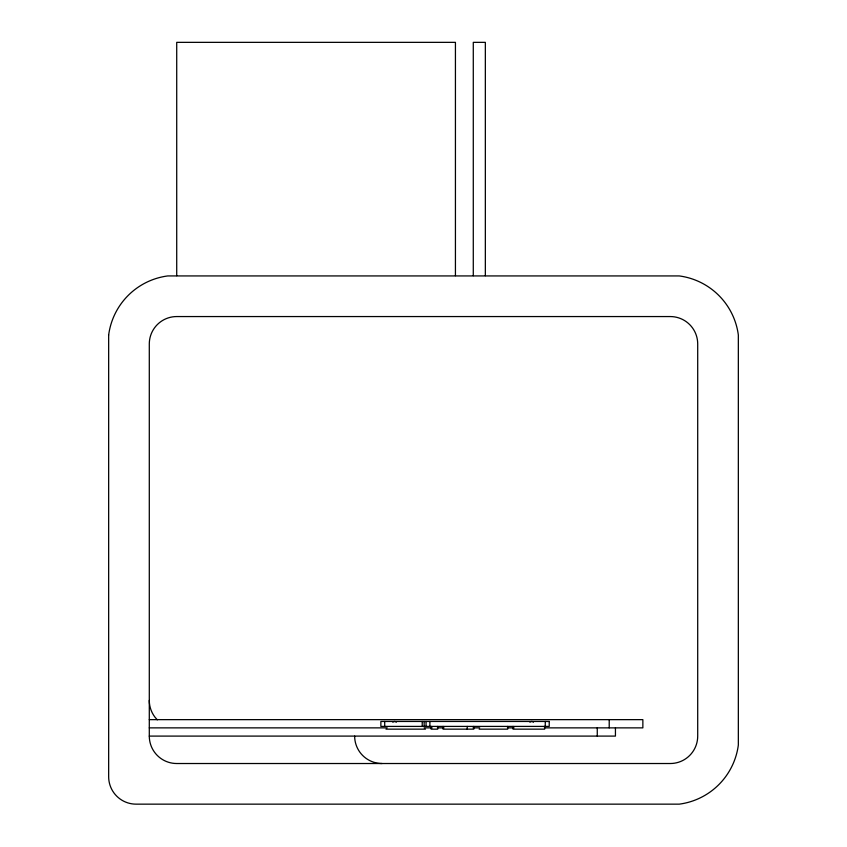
<?xml version="1.0" encoding="UTF-8"?>
<svg xmlns="http://www.w3.org/2000/svg" width="847" height="847" viewBox="0 0 847 847"><rect width="100%" height="100%" fill="white"/><g stroke="black" fill="none" stroke-linecap="round" stroke-linejoin="round"><path stroke-width="1.27" d="M149.294 719.643L642.862 719.643L642.862 727.869L544.399 727.869M149.294 727.869L387.185 727.869M424.146 727.869L432.118 727.869M437.37 727.869L444.019 727.869M473.039 727.869L479.698 727.869M507.406 727.869L514.065 727.869M385.978 729.151L425.49 729.151M479.158 729.151L507.692 729.151L507.692 726.408M149.294 736.096A27.422 27.422 0 0 0 176.716 763.518L670.284 763.518A27.422 27.422 0 0 0 697.706 736.096L697.706 343.977A27.422 27.422 0 0 0 670.284 316.556L176.716 316.556A27.422 27.422 0 0 0 149.294 343.977L149.294 736.096L615.441 736.096L615.441 727.869M157.32 719.844L154.959 717.144A27.422 27.422 0 0 1 149.294 700.448M609.215 719.643L609.215 727.869M597.262 727.869L597.262 736.096M545.267 721.464L545.267 726.408M544.663 726.408L544.663 729.151L513.049 729.151L513.049 726.408M485.342 275.688L485.342 42.35L473.282 42.35L473.282 275.688M473.801 726.408L473.801 729.151L443.066 729.151L443.066 726.408M467.216 726.408L467.216 729.151M455.432 275.688L455.432 42.35L176.716 42.35L176.716 275.688M437.708 726.408L437.708 729.151L431.123 729.151L431.123 726.408M429.895 721.464L429.895 726.408M426.052 721.464L426.052 726.408M424.135 721.464L424.135 726.408M422.219 721.464L422.219 726.408M384.707 721.464L384.707 726.408M382.071 763.518A27.422 27.422 0 0 1 354.649 736.096M529.936 722.195A2.467 2.467 0 0 1 533.43 722.195M392.828 722.195A2.467 2.467 0 0 1 396.322 722.195M108.66 335.02L108.66 776.731A27.422 27.422 0 0 0 136.081 804.152L679.252 804.152A68.639 68.639 0 0 0 738.34 745.053L738.34 335.02A68.639 68.639 0 0 0 679.252 275.931L167.748 275.931A68.639 68.639 0 0 0 108.66 335.02M549.227 721.464L380.864 721.464L380.864 726.408L549.227 726.408L549.227 721.464"/></g></svg>
